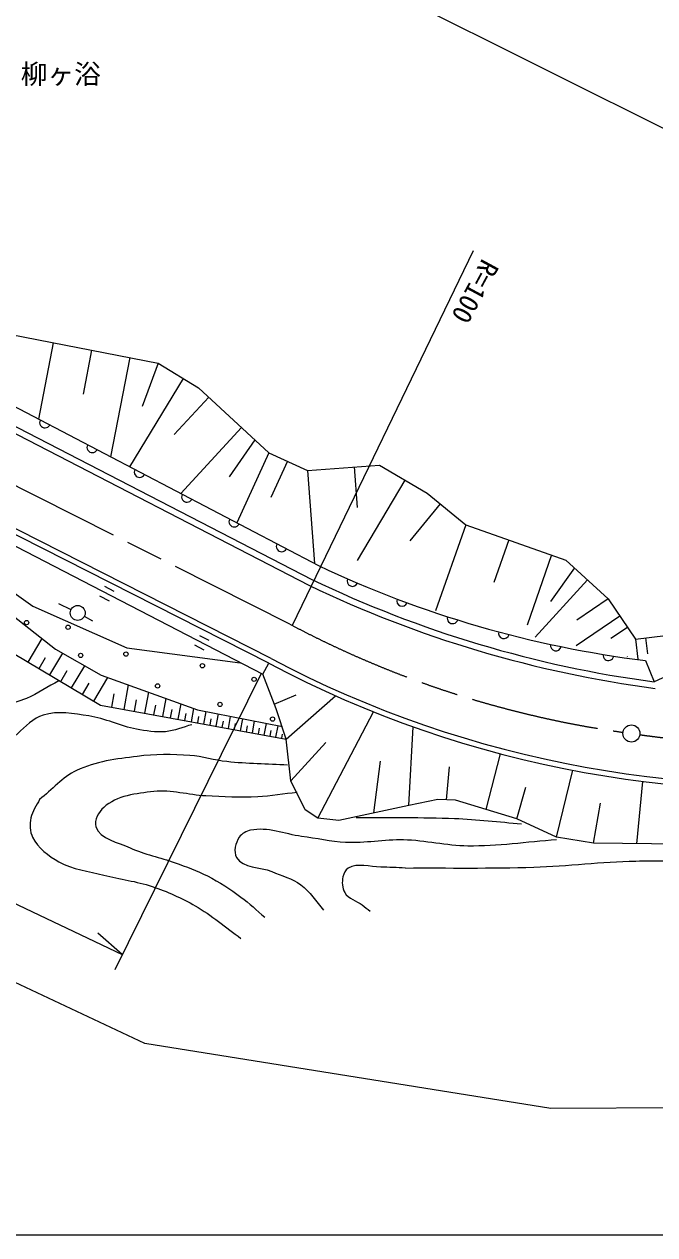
# Model space of a CAD drawing. Units: millimetres, scale not verified. Extents: x 40000 to 680000, y 20000 to 380000.
# Drawn here: x 289656 to 348666, y 205000 to 318273 of the extents above; entities that cross this region are included whole.
import ezdxf
from ezdxf.enums import TextEntityAlignment as Align

# ---------------------------------------------------------------- set-up
doc = ezdxf.new("R2010")
doc.units = ezdxf.units.MM
doc.header["$LTSCALE"] = 1000
doc.linetypes.add('CHAIN', pattern=[18.5, 12, -1.5, 3.5, -1.5])
for name, color, linetype, lineweight in [('M-BGD', 7, 'Continuous', 25), ('M-BMK', 2, 'CHAIN', 13), ('M-BMK-SRVR', 3, 'Continuous', 25), ('M-STR-HTXT', 7, 'Continuous', 13), ('M-TTL-BAND', 7, 'Continuous', 25)]:
    doc.layers.add(name, color=color, linetype=linetype, lineweight=lineweight)
doc.layers.add('M-BMK-HTXT', color=7, linetype='Continuous')
doc.styles.add('ＭＳ ゴシック', font='')
doc.styles.get('ＭＳ ゴシック').set_extended_font_data('MS Gothic')

msp = doc.modelspace()

# ---------------------------------------------------------------- linework, layer by layer
at = {"layer": 'M-BGD'}
for p, q in [((241719, 304933), (316564, 266324)), ((241279, 304485), (316297, 265787)), ((274735, 289825), (317186, 267612)), ((286880, 289527), (302182, 286565)), ((292380, 288463), (290997, 281316)), ((295953, 287771), (295158, 283663)), ((299526, 287079), (297729, 277794)), ((302182, 286565), (300686, 282508)), ((302182, 286565), (305967, 284262)), ((304531, 285136), (299499, 276868)), ((306919, 283381), (303679, 279878)), ((305967, 284262), (312548, 278174)), ((312535, 258472), (265107, 282536)), ((312762, 258918), (265333, 282981)), ((265007, 281727), (311983, 257457)), ((310004, 280527), (304297, 274357)), ((311226, 279397), (308831, 275927)), ((312548, 278174), (309561, 271602)), ((312548, 278174), (316168, 276528)), ((314286, 277384), (312743, 273990)), ((316168, 276528), (322914, 277022)), ((316168, 276528), (316806, 267811)), ((320527, 276847), (320805, 273042)), ((322914, 277022), (327357, 274389)), ((325280, 275620), (320811, 268079)), ((327357, 274389), (330977, 271428)), ((328576, 273392), (325735, 269919)), ((330977, 271428), (328157, 263393)), ((330977, 271428), (340355, 268137)), ((281322, 270281), (290454, 263823)), ((334994, 270018), (333593, 266025)), ((280993, 268924), (292593, 259792)), ((339012, 268608), (336712, 262055)), ((341163, 267412), (338900, 264245)), ((340355, 268137), (344304, 264517)), ((342383, 266279), (337465, 260914)), ((297164, 265676), (298053, 265217)), ((294043, 263473), (292891, 264049)), ((296705, 264787), (297594, 264328)), ((344304, 264517), (341368, 262517)), ((344304, 264517), (346855, 260733)), ((290454, 263823), (299257, 259915)), ((295277, 262897), (296058, 262445)), ((345410, 262877), (341295, 260103)), ((346115, 261831), (344563, 260785)), ((290034, 258587), (291338, 260779)), ((306049, 261086), (306937, 260627)), ((346855, 260733), (353436, 261555)), ((346855, 260733), (347087, 258876)), ((347783, 260849), (347971, 259348)), ((286834, 260491), (296788, 254568)), ((292062, 257380), (293269, 259408)), ((292593, 259792), (296871, 257365)), ((299257, 259915), (309869, 258516)), ((305590, 260197), (306478, 259738)), ((291048, 257983), (291661, 259013)), ((311983, 257457), (312535, 258472)), ((346115, 259105), (346089, 259088)), ((347791, 258727), (348621, 256738)), ((293076, 256777), (293686, 257801)), ((294090, 256173), (295322, 258243)), ((296160, 254941), (297473, 257147)), ((296871, 257365), (305879, 254115)), ((313222, 254218), (311983, 257457)), ((295125, 255557), (295747, 256603)), ((298995, 254163), (299414, 256447)), ((297853, 254372), (298080, 255610)), ((299974, 253983), (300169, 255044)), ((300954, 253804), (301313, 255762)), ((302633, 253495), (302941, 255175)), ((313052, 254661), (315114, 255534)), ((314168, 251380), (318782, 255435)), ((296788, 254568), (314168, 251380)), ((301793, 253649), (301960, 254559)), ((303353, 253363), (303496, 254143)), ((304073, 253231), (304337, 254671)), ((304690, 253118), (304813, 253787)), ((305308, 253005), (305534, 254239)), ((305879, 254115), (313818, 252552)), ((306473, 252791), (306687, 253956)), ((314168, 251380), (313222, 254218)), ((317130, 243975), (322343, 253932)), ((305890, 252898), (305998, 253484)), ((307048, 252686), (307154, 253264)), ((307623, 252580), (307834, 253730)), ((308191, 252476), (308295, 253047)), ((308758, 252372), (308966, 253507)), ((309326, 252268), (309429, 252832)), ((309893, 252164), (310099, 253284)), ((310454, 252061), (310556, 252618)), ((311014, 251958), (311217, 253064)), ((312120, 251755), (312320, 252847)), ((313212, 251555), (313409, 252632)), ((311567, 251857), (311668, 252406)), ((312666, 251655), (312765, 252197)), ((313750, 251456), (313820, 251835)), ((325645, 245168), (326055, 252530)), ((314620, 247472), (314168, 251380)), ((314620, 247472), (317870, 251051)), ((322374, 244469), (323012, 249323)), ((332884, 244798), (334238, 250003)), ((329182, 245703), (329470, 248788)), ((339466, 242207), (340984, 248468)), ((315937, 244757), (314620, 247472)), ((346994, 241589), (347556, 247427)), ((335764, 243934), (336586, 246896)), ((317130, 243975), (315937, 244757)), ((325645, 245168), (319104, 243770)), ((328359, 245744), (325645, 245168)), ((330005, 245662), (328359, 245744)), ((335764, 243934), (330005, 245662)), ((342921, 241631), (343579, 245374)), ((319104, 243770), (317130, 243975)), ((339466, 242207), (335764, 243934)), ((342921, 241631), (339466, 242207)), ((351066, 241548), (342921, 241631))]:
    msp.add_line(p, q, dxfattribs=at)
for centre, radius in [((294660, 263185), 700), ((289878, 262280), 200), ((293765, 261848), 200), ((294937, 259216), 200), ((299174, 259339), 200), ((306332, 258249), 200), ((311165, 256974), 200), ((302136, 256357), 200), ((307977, 254629), 200), ((312893, 253251), 200)]:
    msp.add_circle(centre, radius, dxfattribs=at)
for centre, radius, start, end in [((291599, 281001), 500, 152.37893, 332.37893), ((296029, 278683), 500, 152.37893, 332.37893), ((300459, 276365), 500, 152.37893, 332.37893), ((304889, 274047), 500, 152.37893, 332.37893), ((309319, 271729), 500, 152.37893, 332.37893), ((313749, 269411), 500, 152.37893, 332.37893), ((360293, 358943), 100992, 244.73304, 262.88854), ((362800, 362541), 106750, 244.33423, 262.36722), ((320377, 266173), 500, 156.7192, 336.7192), ((362800, 362541), 107350, 244.3297, 262.45868), ((325017, 264312), 500, 159.55583, 339.55583), ((329744, 262682), 500, 162.39247, 342.39247), ((334545, 261288), 500, 165.22911, 345.22911), ((380188, 186317), 77172, 104.4099, 114.14516), ((339409, 260133), 500, 168.06575, 348.06575), ((360219, 348625), 101987, 242.12277, 277.36868), ((360219, 348625), 101487, 242.12037, 277.36599), ((344325, 259221), 500, 170.90239, 350.90239)]:
    msp.add_arc(centre, radius, start, end, dxfattribs=at)
for points, knots in [([(292911, 256840), (291897, 256292), (290933, 255635), (289867, 255195), (288440, 254605), (286882, 254392), (285425, 253879), (284335, 253494), (283172, 253212), (282216, 252562), (281398, 252006), (280769, 251202), (280160, 250423), (279621, 249734), (279004, 249043), (278761, 248202), (278556, 247491), (278761, 246721), (278761, 245981)], [0, 0, 0, 0, 1, 1, 1, 2, 2, 2, 3, 3, 3, 4, 4, 4, 5, 5, 5, 6, 6, 6, 6]), ([(305334, 252727), (304511, 252507), (303714, 252141), (302866, 252069), (301961, 251991), (301045, 252152), (300151, 252315), (298639, 252592), (297229, 253327), (295709, 253549), (294297, 253756), (292792, 254058), (291431, 253632), (290494, 253338), (289763, 252573), (289045, 251904), (287577, 250538), (286208, 249017), (285178, 247297), (284799, 246663), (284495, 245965), (284355, 245240), (284241, 244648), (284197, 244012), (284355, 243430), (284498, 242908), (284866, 242473), (285178, 242032), (285695, 241300), (286330, 240661), (286906, 239975)], [0, 0, 0, 0, 1, 1, 1, 2, 2, 2, 3, 3, 3, 4, 4, 4, 5, 5, 5, 6, 6, 6, 7, 7, 7, 8, 8, 8, 9, 9, 9, 10, 10, 10, 10]), ([(314302, 248942), (312409, 249052), (310509, 249060), (308625, 249271), (307465, 249401), (306334, 249761), (305170, 249847), (303529, 249969), (301867, 249966), (300233, 249765), (298306, 249528), (296308, 249288), (294557, 248449), (293236, 247816), (292253, 246639), (291102, 245734)], [0, 0, 0, 0, 1, 1, 1, 2, 2, 2, 3, 3, 3, 4, 4, 4, 5, 5, 5, 5]), ([(315207, 246392), (313973, 246255), (312745, 246039), (311504, 245981), (309888, 245905), (308267, 245981), (306651, 246063), (305029, 246145), (303410, 246654), (301797, 246474), (300167, 246293), (298313, 246104), (297107, 244993), (296628, 244552), (296165, 243803), (296367, 243183), (296756, 241990), (298437, 241740), (299575, 241209), (300911, 240585), (302388, 240321), (303771, 239810), (304798, 239431), (305841, 239076), (306815, 238576), (307912, 238014), (308949, 237332), (309941, 236602), (310725, 236025), (311422, 235340), (312163, 234710)], [0, 0, 0, 0, 1, 1, 1, 2, 2, 2, 3, 3, 3, 4, 4, 4, 5, 5, 5, 6, 6, 6, 7, 7, 7, 8, 8, 8, 9, 9, 9, 10, 10, 10, 10]), ([(291102, 245734), (290827, 245158), (290391, 244634), (290279, 244006), (290172, 243410), (290177, 242740), (290443, 242196), (290938, 241185), (291934, 240450), (292911, 239893), (294178, 239170), (295698, 239032), (297107, 238659), (298605, 238262), (300164, 238087), (301632, 237589), (303027, 237116), (304385, 236511), (305663, 235779), (307182, 234909), (308515, 233750), (309941, 232735)], [0, 0, 0, 0, 1, 1, 1, 2, 2, 2, 3, 3, 3, 4, 4, 4, 5, 5, 5, 6, 6, 6, 7, 7, 7, 7]), ([(336185, 243430), (334101, 243595), (332022, 243832), (329933, 243924), (326864, 244059), (323790, 243979), (320719, 244006)], [0, 0, 0, 0, 1, 1, 1, 2, 2, 2, 2]), ([(339476, 241949), (336706, 241757), (333943, 241337), (331167, 241374), (329156, 241400), (327172, 241899), (325161, 241949), (323350, 241995), (321541, 241618), (319731, 241703), (318348, 241767), (316991, 242100), (315618, 242278), (314029, 242486), (312411, 243197), (310846, 242854), (310437, 242765), (310004, 242548), (309777, 242196), (309431, 241662), (309208, 240853), (309530, 240304), (310128, 239285), (311734, 239452), (312821, 238988), (313735, 238597), (314734, 238342), (315536, 237754), (316397, 237122), (316962, 236163), (317675, 235368)], [0, 0, 0, 0, 1, 1, 1, 2, 2, 2, 3, 3, 3, 4, 4, 4, 5, 5, 5, 6, 6, 6, 7, 7, 7, 8, 8, 8, 9, 9, 9, 10, 10, 10, 10]), ([(325326, 239317), (324558, 239344), (323791, 239396), (323022, 239399), (322007, 239403), (320855, 239829), (319978, 239317), (319702, 239155), (319553, 238807), (319485, 238494), (319379, 238009), (319396, 237440), (319649, 237013), (319991, 236437), (320756, 236259), (321295, 235861), (321546, 235676), (321788, 235478), (322035, 235286)], [0, 0, 0, 0, 1, 1, 1, 2, 2, 2, 3, 3, 3, 4, 4, 4, 5, 5, 5, 6, 6, 6, 6]), ([(325326, 239317), (329330, 239344), (333336, 239265), (337337, 239399), (340522, 239506), (343694, 239923), (346880, 239975), (348855, 240007), (350839, 240008), (352804, 239810), (356765, 239411), (360688, 238641), (364568, 237754), (366430, 237328), (368243, 236712), (370081, 236191)], [0, 0, 0, 0, 1, 1, 1, 2, 2, 2, 3, 3, 3, 4, 4, 4, 5, 5, 5, 5])]:
    msp.add_open_spline(points, degree=3, knots=knots, dxfattribs=at)
at = {"layer": 'M-BMK'}
msp.add_line((314525, 262131), (256448, 291388), dxfattribs=at)
for centre, radius, start, end in [((358846, 345619), 94523, 242.03786, 261.99589), ((360515, 345329), 94468, 261.93946, 289.66902)]:
    msp.add_arc(centre, radius, start, end, dxfattribs=at)
at = {"layer": 'M-BMK-SRVR'}
msp.add_circle((346477, 251909), 800, dxfattribs=at)
at = {"layer": 'M-STR-HTXT'}
for p, q in [((267320, 349591), (362196, 302153)), ((314754, 262054), (331702, 297101)), ((300933, 222894), (204677, 268307)), ((311792, 257447), (298136, 229804)), ((251232, 253823), (298837, 231223)), ((298837, 231223), (296531, 233219)), ((338941, 216806), (300933, 222894)), ((391587, 217138), (338941, 216806))]:
    msp.add_line(p, q, dxfattribs=at)
at = {"layer": 'M-TTL-BAND'}
msp.add_line((40000, 205000), (579000, 205000), dxfattribs=at)

# ---------------------------------------------------------------- texts
at = {"layer": 'M-BMK-HTXT', "style": 'ＭＳ ゴシック'}
msp.add_text('柳ヶ浴', height=1833, dxfattribs=at).set_placement((289333, 312141), align=Align.BOTTOM_LEFT)
at = {"layer": 'M-STR-HTXT', "style": 'ＭＳ ゴシック'}
msp.add_text('R=100', height=1833, rotation=241.634, dxfattribs=at).set_placement((332049, 296695), align=Align.BOTTOM_LEFT)

doc.saveas('drawing.dxf')
